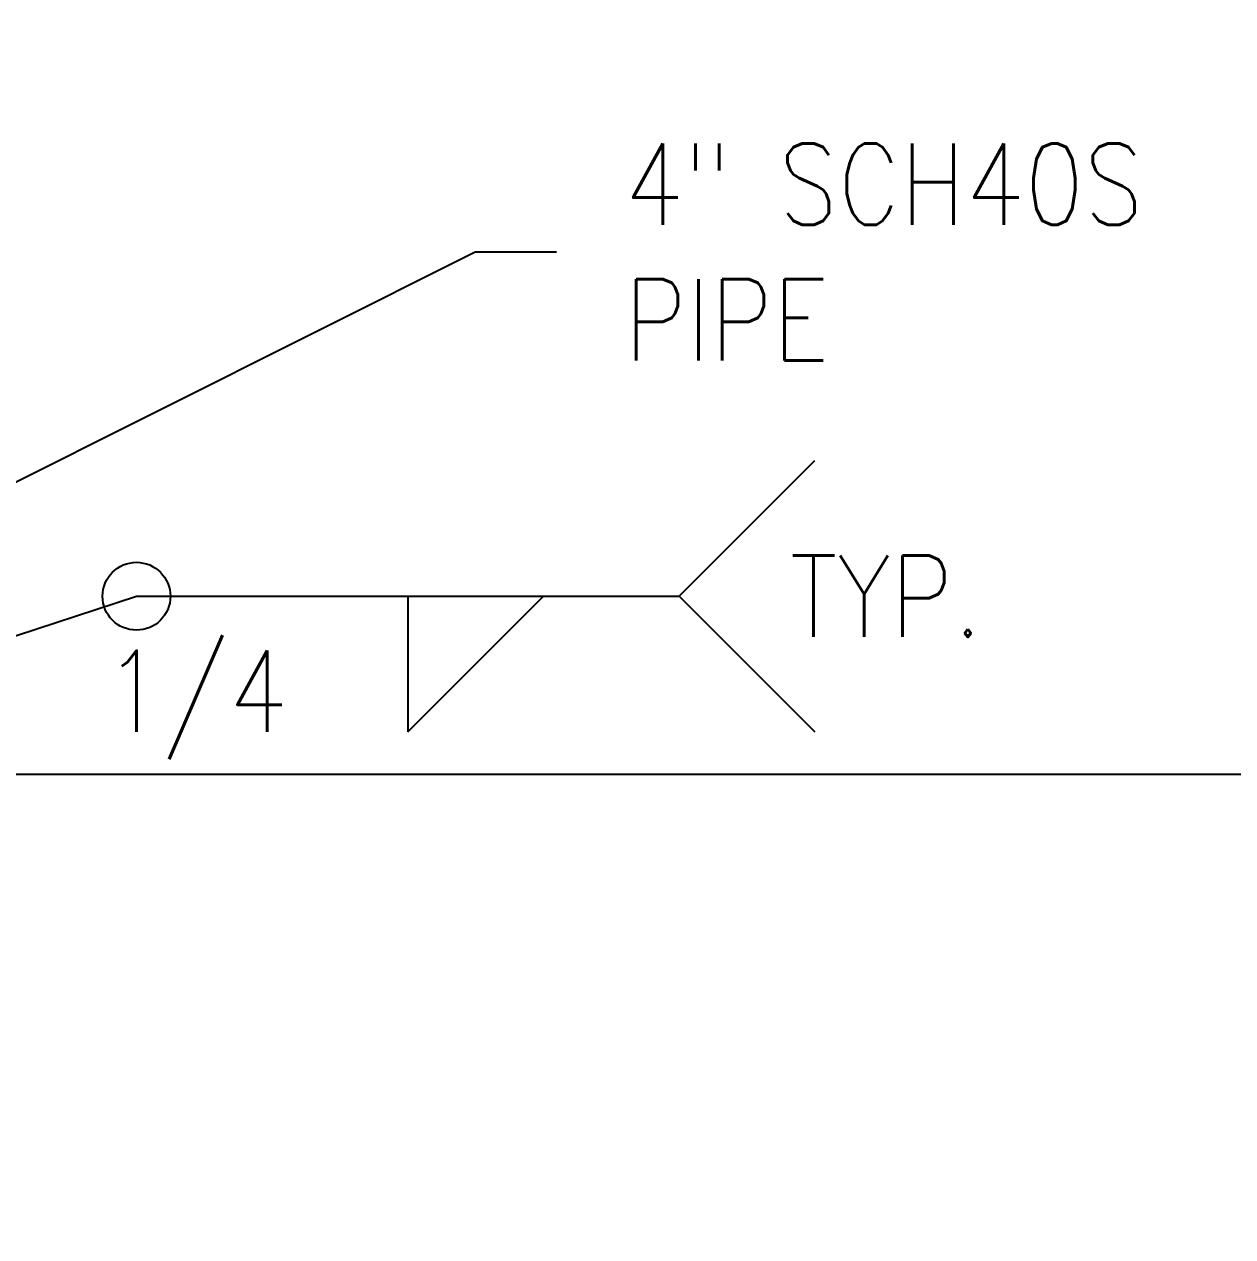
# Model space of a CAD drawing. Extents: x -36 to 1116, y 36 to 900.
# Drawn here: x 200.9 to 286.4, y 516.9 to 602.7 of the extents above; entities that cross this region are included whole.
import ezdxf
from ezdxf.enums import TextEntityAlignment as Align

# ---------------------------------------------------------------- set-up
doc = ezdxf.new("R2010")
doc.units = 0
doc.header["$LTSCALE"] = 12
doc.header["$MEASUREMENT"] = 0
doc.header["$PDMODE"] = 33
doc.header["$PDSIZE"] = -0.5
doc.layers.get('Defpoints').update_dxf_attribs({"linetype": 'CONTINUOUS'})
doc.layers.add('DIM', color=1, linetype='CONTINUOUS')
doc.styles.add('ROMANS', font='ROMANS.shx', dxfattribs={"width": 0.85, "height": 5.76})
doc.styles.get("Standard").update_dxf_attribs({"font": 'sanss___.ttf'})
doc.dimstyles.get("Standard").update_dxf_attribs({"dimtxt": 0.18, "dimasz": 0.18, "dimexe": 0.18, "dimexo": 0.0625, "dimgap": 0.09, "dimtad": 0, "dimtih": 1, "dimtoh": 1, "dimdec": 4, "dimzin": 0, "dimdsep": 46, "dimtxsty": 'Standard', "dimcen": 0.09, "dimadec": 0, "dimazin": 0, "dimtfac": 1, "dimtdec": 4, "dimtofl": 0, "dimtmove": 0, "dimatfit": 3, "dimfxl": 1, "dimtolj": 1, "dimtzin": 0, "dimarcsym": 0})

# ---------------------------------------------------------------- blocks, each defined once
blk = doc.blocks.new('*D180')
at = {"layer": 'Defpoints', "color": 0, "transparency": 16777216}
for p in [(184.876, 549.579), (184.876, 243.219), (379.638, 243.219)]:
    blk.add_point(p, dxfattribs=at)
at = {"layer": 'DIM', "color": 0, "lineweight": -2, "transparency": 16777216}
for p, q in [((190.876, 549.579), (382.638, 549.579)), ((379.638, 543.819), (379.638, 487.11)), ((379.638, 248.979), (379.638, 430.059)), ((190.876, 243.219), (382.638, 243.219))]:
    blk.add_line(p, q, dxfattribs=at)
at = {"layer": 'DIM', "color": 0, "transparency": 16777216}
for points in [[(378.678, 543.819), (380.598, 543.819), (379.638, 549.579)], [(378.678, 248.979), (380.598, 248.979), (379.638, 243.219)]]:
    blk.add_solid(points, dxfattribs=at)
at = {"layer": 'DIM', "color": 0, "transparency": 16777216, "insert": (379.638, 458.585), "char_height": 5.76, "attachment_point": 5, "style": 'ROMANS'}
blk.add_mtext('\\A1;8\'-6{\\H1x;\\S1/8;}"\\P [102 1/8]\\P(6" EXTRA PIPE\\PTO BE PROVIDED\\PFOR FIELD DIT UP)', dxfattribs=at)

msp = doc.modelspace()

# ---------------------------------------------------------------- linework, layer by layer
at = {"layer": 'DIM'}
for p, q in [((247.23055, 562.17919), (256.83055, 571.77919)), ((208.83055, 562.17919), (247.23055, 562.17919)), ((228.03055, 552.57919), (237.63055, 562.17919)), ((228.03055, 562.17919), (228.03055, 552.57919)), ((247.23055, 562.17919), (256.83055, 552.57919))]:
    msp.add_line(p, q, dxfattribs=at)
msp.add_circle((208.83055, 562.17919), 2.4, dxfattribs=at)

# ---------------------------------------------------------------- texts
at = {"layer": 'DIM', "style": 'ROMANS', "width": 0.85}
msp.add_text('TYP.', height=5.76, dxfattribs=at).set_placement((261.87689, 562.17919), align=Align.MIDDLE_CENTER)
msp.add_text('1/4', height=5.76, dxfattribs=at).set_placement((206.52655, 552.57919))
at = {"layer": 'DIM', "insert": (243.34602, 586.54142), "char_height": 5.76, "attachment_point": 4, "style": 'ROMANS'}
msp.add_mtext('4" SCH40S\\PPIPE', dxfattribs=at)

# ---------------------------------------------------------------- dimensions: what is measured, and where the dimension line sits
at = {"layer": 'DIM'}
dim = msp.add_linear_dim(base=(379.6382, 243.21891), p1=(184.87562, 549.57948), p2=(184.87562, 243.21891), angle=90, text='<>\\P(6" EXTRA PIPE\\PTO BE PROVIDED\\PFOR FIELD DIT UP)', dimstyle='Standard', override={"dimscale": 48, "dimtxt": 5.76, "dimasz": 0.12, "dimexe": 0.0625, "dimexo": 0.125, "dimgap": 0.02, "dimlfac": 0.333333, "dimzin": 3, "dimlunit": 4, "dimpost": '\\X', "dimtxsty": 'ROMANS', "dimcen": 0}, dxfattribs=at)
dim.commit()
dim.dimension.update_dxf_attribs({"geometry": '*D180', "text_midpoint": (379.6382, 458.58475), "dimtype": 160})

# ---------------------------------------------------------------- leaders
at = {"layer": 'DIM', "annotation_type": 0, "has_hookline": 1, "hookline_direction": 0}
for points, override, text_width in [([(175.99385, 587.58514), (227.17521, 636.48473), (232.93521, 636.48473)], {"dimscale": 48, "dimtxt": 5.76, "dimasz": 0.12, "dimexe": 0.0625, "dimexo": 0.125, "dimgap": 0.1, "dimlfac": 0.333333, "dimzin": 3, "dimlunit": 4, "dimpost": '\\X', "dimtxsty": 'ROMANS', "dimcen": 0}, 79.968), ([(172.50062, 556.32948), (232.78602, 586.54142), (238.54602, 586.54142)], {"dimscale": 48, "dimtxt": 5.76, "dimasz": 0.12, "dimexe": 0.0625, "dimexo": 0.125, "dimgap": 0.1, "dimlfac": 0.083333, "dimzin": 3, "dimlunit": 4, "dimpost": '\\X', "dimtxsty": 'ROMANS', "dimcen": 0}, 40.10057)]:
    msp.add_leader(points, dimstyle='Standard', override=override, dxfattribs=dict(at, text_width=text_width))
at = {"layer": 'DIM'}
msp.add_leader([(172.50062, 550.32948), (208.83055, 562.17919)], dimstyle='Standard', override={"dimscale": 48, "dimtxt": 5.76, "dimasz": 0.12, "dimexe": 0.0625, "dimexo": 0.125, "dimgap": 0.1, "dimlfac": 0.333333, "dimzin": 3, "dimlunit": 4, "dimpost": '\\X', "dimtxsty": 'ROMANS', "dimcen": 0}, dxfattribs=at)

doc.saveas('drawing.dxf')
